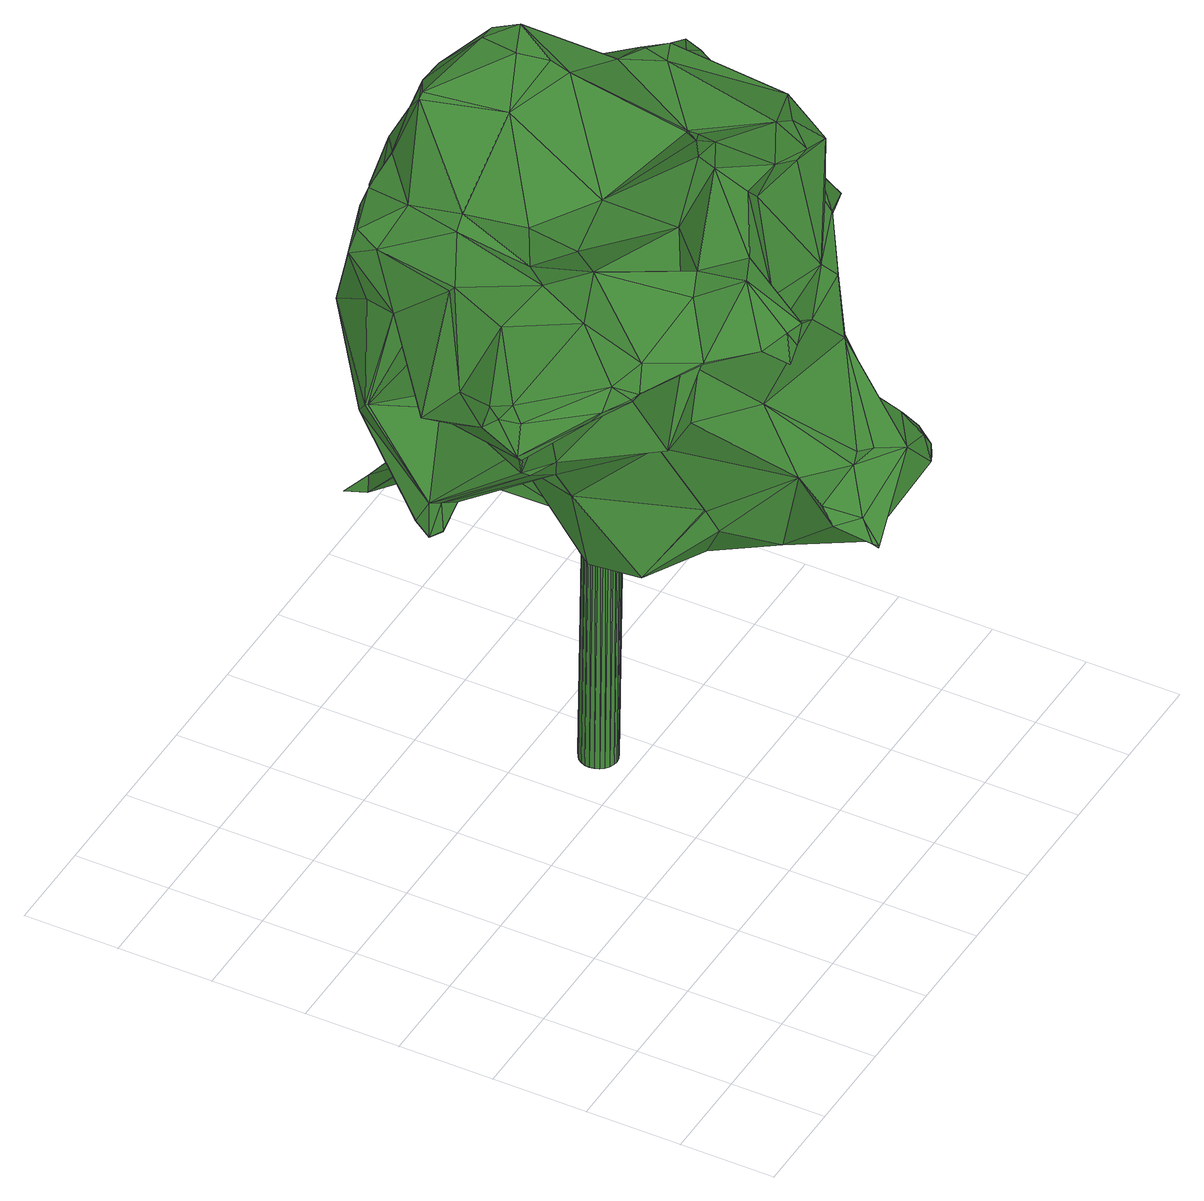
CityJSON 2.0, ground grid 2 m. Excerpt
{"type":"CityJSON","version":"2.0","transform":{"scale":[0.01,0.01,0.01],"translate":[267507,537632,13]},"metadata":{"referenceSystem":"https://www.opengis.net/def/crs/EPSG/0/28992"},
"CityObjects":{
"tree1":{"type":"SolitaryVegetationObject","attributes":{"gtid":165,"crown_width_m":11.28,"crown_median_z":24.43,"crown_r50_m":0.46,"crown_porosity":0.886,"trunk_H_m":11.22,"trunk_DBH_m":0.781,"trunk_radius_m":0.39,"trunk_base_height_m":13.21,"original_gtid":"181"},"geometry":[{"type":"Solid","lod":"3","boundaries":[[[[0,1,2]],[[3,1,0]],[[4,5,6]],[[4,6,7]],[[3,8,9]],[[10,11,12]],[[13,14,15]],[[16,17,18]],[[19,20,21]],[[22,23,24]],[[25,26,27]],[[28,23,22]],[[29,30,31]],[[32,31,30]],[[33,34,35]],[[36,34,33]],[[37,38,39]],[[40,41,42]],[[43,44,45]],[[46,47,48]],[[49,5,4]],[[50,51,52]],[[53,54,55]],[[56,57,58]],[[58,57,59]],[[60,20,19]],[[61,28,62]],[[63,64,65]],[[66,67,68]],[[69,70,71]],[[36,33,72]],[[73,74,75]],[[76,77,78]],[[79,80,81]],[[82,83,84]],[[85,86,87]],[[88,89,90]],[[91,92,93]],[[94,95,96]],[[79,97,80]],[[98,99,100]],[[101,99,98]],[[102,65,64]],[[103,104,105]],[[106,107,29]],[[61,62,108]],[[109,110,111]],[[112,113,114]],[[3,115,1]],[[9,115,3]],[[116,117,118]],[[119,37,39]],[[120,121,122]],[[120,122,123]],[[63,124,64]],[[125,64,124]],[[126,117,127]],[[128,129,130]],[[112,131,132]],[[35,133,71]],[[35,34,133]],[[134,135,127]],[[136,45,44]],[[27,137,138]],[[139,140,141]],[[142,140,139]],[[7,26,4]],[[143,144,145]],[[123,146,147]],[[148,149,129]],[[1,150,2]],[[151,126,135]],[[127,135,126]],[[132,113,112]],[[152,13,153]],[[75,154,155]],[[156,60,129]],[[29,157,106]],[[158,105,104]],[[159,160,161]],[[81,162,109]],[[0,148,129]],[[64,125,163]],[[123,83,89]],[[152,153,164]],[[28,22,62]],[[165,145,49]],[[166,167,115]],[[166,27,167]],[[143,145,165]],[[112,114,43]],[[76,149,168]],[[25,138,49]],[[169,23,28]],[[4,26,25]],[[4,25,49]],[[164,160,159]],[[18,160,164]],[[98,170,101]],[[162,171,172]],[[75,155,173]],[[74,174,175]],[[15,85,87]],[[176,59,57]],[[177,135,134]],[[178,179,180]],[[181,182,183]],[[11,184,185]],[[130,55,128]],[[186,34,36]],[[187,188,116]],[[109,189,190]],[[191,82,192]],[[193,187,194]],[[19,179,195]],[[19,195,3]],[[106,157,121]],[[195,8,3]],[[81,109,111]],[[12,11,185]],[[103,196,93]],[[185,184,197]],[[197,12,185]],[[198,197,184]],[[184,11,198]],[[83,199,90]],[[186,133,34]],[[200,201,59]],[[66,162,67]],[[18,153,13]],[[121,178,202]],[[12,197,203]],[[100,204,205]],[[206,207,43]],[[18,164,153]],[[152,14,13]],[[208,165,209]],[[210,211,212]],[[102,213,214]],[[14,85,15]],[[134,136,177]],[[103,105,196]],[[93,154,91]],[[215,91,154]],[[71,70,35]],[[92,216,93]],[[183,41,217]],[[218,217,41]],[[219,220,221]],[[25,27,138]],[[222,190,128]],[[223,224,225]],[[81,111,79]],[[6,144,226]],[[12,203,10]],[[227,228,73]],[[66,68,229]],[[223,230,224]],[[231,78,75]],[[231,75,74]],[[228,74,73]],[[232,50,233]],[[232,51,50]],[[234,235,236]],[[106,121,120]],[[13,16,18]],[[237,238,51]],[[127,117,239]],[[134,127,239]],[[240,86,85]],[[19,0,241]],[[242,239,116]],[[116,239,117]],[[218,243,244]],[[86,240,245]],[[202,246,247]],[[178,246,202]],[[176,72,59]],[[59,248,58]],[[134,239,242]],[[249,134,188]],[[240,85,245]],[[85,10,245]],[[85,11,10]],[[166,250,27]],[[71,251,252]],[[151,39,38]],[[151,38,126]],[[175,253,254]],[[233,255,10]],[[92,165,256]],[[168,257,77]],[[111,258,221]],[[162,66,156]],[[72,33,259]],[[72,259,200]],[[260,261,87]],[[27,205,137]],[[262,10,203]],[[262,51,10]],[[263,190,264]],[[111,110,258]],[[134,45,136]],[[168,149,148]],[[52,51,238]],[[215,144,143]],[[91,215,143]],[[265,226,266]],[[179,267,195]],[[79,111,220]],[[222,268,269]],[[54,96,146]],[[54,270,96]],[[271,160,18]],[[101,170,272]],[[112,43,131]],[[205,250,141]],[[273,274,275]],[[186,71,133]],[[99,276,277]],[[253,175,264]],[[278,36,176]],[[278,186,36]],[[168,148,2]],[[2,148,0]],[[103,216,104]],[[279,81,80]],[[138,137,49]],[[229,280,281]],[[39,152,164]],[[282,283,284]],[[285,166,9]],[[166,285,250]],[[286,287,53]],[[288,287,286]],[[168,289,257]],[[32,290,8]],[[84,291,82]],[[292,137,205]],[[293,294,284]],[[222,264,190]],[[295,47,46]],[[296,295,46]],[[231,297,76]],[[222,298,268]],[[219,299,220]],[[97,211,300]],[[160,300,211]],[[163,301,302]],[[182,181,303]],[[45,244,43]],[[296,304,295]],[[234,304,296]],[[117,37,118]],[[162,189,109]],[[156,189,162]],[[117,126,37]],[[116,188,242]],[[272,125,124]],[[272,69,125]],[[52,252,305]],[[277,276,209]],[[238,125,52]],[[71,52,125]],[[173,223,225]],[[306,74,307]],[[307,74,228]],[[37,308,118]],[[50,52,305]],[[191,83,82]],[[199,83,191]],[[309,251,278]],[[224,310,307]],[[307,310,306]],[[311,273,310]],[[228,225,307]],[[37,126,38]],[[312,303,181]],[[88,313,314]],[[44,43,114]],[[44,114,315]],[[244,183,182]],[[22,206,303]],[[296,235,234]],[[271,279,160]],[[75,316,154]],[[293,219,294]],[[219,293,299]],[[100,99,204]],[[55,54,313]],[[163,302,64]],[[71,186,278]],[[235,317,318]],[[235,296,317]],[[196,105,319]],[[282,284,320]],[[282,320,119]],[[119,320,61]],[[284,274,169]],[[62,22,303]],[[136,44,321]],[[19,21,322]],[[202,247,122]],[[202,122,121]],[[123,122,247]],[[107,30,29]],[[87,261,15]],[[141,250,285]],[[129,60,241]],[[129,241,0]],[[323,30,201]],[[157,178,121]],[[49,145,5]],[[324,56,123]],[[33,35,325]],[[326,327,174]],[[308,193,194]],[[97,79,211]],[[230,23,311]],[[169,311,23]],[[130,149,76]],[[130,129,149]],[[301,132,302]],[[201,248,59]],[[313,21,20]],[[180,179,246]],[[162,172,67]],[[3,0,19]],[[264,175,174]],[[84,83,281]],[[293,284,283]],[[123,89,322]],[[254,328,231]],[[224,307,225]],[[142,329,140]],[[142,139,329]],[[247,83,123]],[[330,22,24]],[[61,331,28]],[[107,332,201]],[[248,201,332]],[[93,333,154]],[[173,225,227]],[[227,225,228]],[[267,157,31]],[[215,154,316]],[[303,206,182]],[[43,182,206]],[[334,181,183]],[[86,255,87]],[[15,16,13]],[[310,335,306]],[[326,174,306]],[[75,173,227]],[[73,75,227]],[[199,96,236]],[[50,261,233]],[[157,29,31]],[[90,298,222]],[[330,336,22]],[[288,253,337]],[[254,253,288]],[[306,174,74]],[[231,328,288]],[[254,288,328]],[[104,213,338]],[[214,92,256]],[[156,229,60]],[[66,229,156]],[[92,214,216]],[[171,339,172]],[[271,339,171]],[[269,340,318]],[[109,190,341]],[[201,30,107]],[[208,102,214]],[[165,208,256]],[[342,343,39]],[[79,212,211]],[[80,97,279]],[[277,209,204]],[[43,207,131]],[[152,39,14]],[[274,311,169]],[[265,77,257]],[[292,209,137]],[[137,209,165]],[[210,79,293]],[[79,210,212]],[[299,293,79]],[[280,84,281]],[[90,344,298]],[[345,231,346]],[[175,346,74]],[[208,209,276]],[[244,243,183]],[[277,204,99]],[[36,72,176]],[[59,72,200]],[[193,45,249]],[[176,57,56]],[[347,18,17]],[[347,271,18]],[[233,260,255]],[[78,231,76]],[[48,270,269]],[[310,224,230]],[[348,115,167]],[[237,262,321]],[[136,321,262]],[[63,276,101]],[[84,271,291]],[[247,281,83]],[[310,230,311]],[[119,39,349]],[[91,165,92]],[[165,49,137]],[[326,335,273]],[[125,238,301]],[[61,308,119]],[[61,193,308]],[[295,304,350]],[[234,350,304]],[[221,258,110]],[[347,17,291]],[[347,291,271]],[[335,310,273]],[[283,282,211]],[[182,43,244]],[[193,244,45]],[[39,343,14]],[[268,298,351]],[[199,351,298]],[[233,261,260]],[[111,221,220]],[[64,302,102]],[[101,124,63]],[[196,319,333]],[[2,150,289]],[[141,285,139]],[[123,56,120]],[[74,346,231]],[[37,119,308]],[[256,208,214]],[[143,165,91]],[[104,216,213]],[[214,213,216]],[[158,352,105]],[[131,352,158]],[[263,264,327]],[[146,96,199]],[[63,65,276]],[[285,9,290]],[[9,8,290]],[[288,286,297]],[[327,264,174]],[[28,331,169]],[[158,338,131]],[[312,353,193]],[[247,229,281]],[[247,89,229]],[[19,241,60]],[[58,120,56]],[[136,197,177]],[[208,276,102]],[[217,312,334]],[[176,56,324]],[[269,318,354]],[[269,354,48]],[[6,145,144]],[[144,266,226]],[[101,276,99]],[[65,102,276]],[[311,274,273]],[[355,105,206]],[[128,55,313]],[[180,246,178]],[[356,67,172]],[[157,179,178]],[[110,219,221]],[[222,337,264]],[[107,106,332]],[[106,120,332]],[[272,70,69]],[[125,301,163]],[[357,40,42]],[[26,7,167]],[[26,167,27]],[[100,140,98]],[[329,98,140]],[[199,298,344]],[[348,150,115]],[[246,179,19]],[[19,322,246]],[[246,89,247]],[[246,322,89]],[[151,135,342]],[[270,47,94]],[[41,183,358]],[[128,313,88]],[[120,58,332]],[[342,198,343]],[[324,147,146]],[[123,147,324]],[[88,90,222]],[[88,222,128]],[[263,341,190]],[[342,135,177]],[[330,173,155]],[[330,155,359]],[[348,167,265]],[[115,150,1]],[[5,145,6]],[[2,289,168]],[[341,327,326]],[[326,306,335]],[[123,322,360]],[[110,341,219]],[[109,341,110]],[[327,341,263]],[[341,275,219]],[[267,32,8]],[[341,273,275]],[[326,273,341]],[[355,206,22]],[[223,173,330]],[[131,207,352]],[[105,352,207]],[[230,223,23]],[[83,90,89]],[[94,47,95]],[[47,295,95]],[[350,95,295]],[[61,312,193]],[[270,48,47]],[[108,312,61]],[[303,312,108]],[[62,303,108]],[[11,343,198]],[[199,344,90]],[[267,31,32]],[[14,343,85]],[[11,85,343]],[[361,353,217]],[[218,353,361]],[[218,361,217]],[[229,68,280]],[[292,204,209]],[[116,194,187]],[[116,118,194]],[[321,44,113]],[[321,113,237]],[[292,205,204]],[[192,261,50]],[[55,286,53]],[[265,257,289]],[[337,253,264]],[[191,252,251]],[[309,191,251]],[[67,356,68]],[[9,166,115]],[[280,68,356]],[[245,10,255]],[[87,255,260]],[[267,179,157]],[[245,255,86]],[[223,24,23]],[[284,294,274]],[[50,305,192]],[[199,191,309]],[[199,309,146]],[[146,309,324]],[[176,309,278]],[[324,309,176]],[[248,332,58]],[[312,181,334]],[[217,334,183]],[[17,261,291]],[[192,291,261]],[[192,82,291]],[[16,15,261]],[[16,261,17]],[[262,237,51]],[[342,177,198]],[[136,203,197]],[[197,198,177]],[[262,203,136]],[[128,189,129]],[[129,189,156]],[[144,215,266]],[[81,279,171]],[[192,305,252]],[[81,171,162]],[[10,51,362]],[[279,271,171]],[[131,363,132]],[[282,119,349]],[[282,349,159]],[[164,349,39]],[[205,27,250]],[[6,265,7]],[[6,226,265]],[[268,351,269]],[[280,172,84]],[[356,172,280]],[[357,243,40]],[[159,211,282]],[[7,265,167]],[[283,211,210]],[[283,210,293]],[[161,211,159]],[[161,160,211]],[[195,267,8]],[[229,89,88]],[[130,286,55]],[[313,54,146]],[[76,168,77]],[[238,237,364]],[[158,104,338]],[[48,354,317]],[[318,317,354]],[[164,159,349]],[[45,134,249]],[[41,358,42]],[[113,315,114]],[[40,243,218]],[[54,53,287]],[[238,364,301]],[[132,301,364]],[[71,278,251]],[[222,287,337]],[[337,287,288]],[[96,365,236]],[[316,78,366]],[[113,44,315]],[[270,54,269]],[[93,216,103]],[[351,199,340]],[[351,340,269]],[[318,340,235]],[[189,128,190]],[[193,353,244]],[[244,353,218]],[[312,217,353]],[[357,42,358]],[[113,364,237]],[[132,363,302]],[[113,132,364]],[[196,333,93]],[[359,333,319]],[[102,302,363]],[[213,102,363]],[[96,270,94]],[[79,220,299]],[[350,365,95]],[[101,272,124]],[[254,345,175]],[[254,231,345]],[[313,360,322]],[[313,322,21]],[[75,78,316]],[[275,294,219]],[[313,146,360]],[[123,360,146]],[[274,294,275]],[[285,290,139]],[[348,265,289]],[[98,325,170]],[[279,300,160]],[[97,300,279]],[[329,33,325]],[[329,325,98]],[[325,35,70]],[[69,71,125]],[[192,252,191]],[[170,70,272]],[[234,365,350]],[[236,365,234]],[[325,70,170]],[[317,46,48]],[[348,289,150]],[[345,346,175]],[[131,338,363]],[[213,363,338]],[[330,24,223]],[[336,367,22]],[[355,319,105]],[[155,154,333]],[[155,333,359]],[[319,367,359]],[[336,359,367]],[[76,297,130]],[[286,130,297]],[[232,362,51]],[[233,362,232]],[[206,105,207]],[[359,336,330]],[[71,252,52]],[[269,287,222]],[[100,205,140]],[[141,140,205]],[[54,287,269]],[[139,290,323]],[[340,199,236]],[[340,236,235]],[[342,39,151]],[[249,188,187]],[[118,308,194]],[[242,188,134]],[[355,22,367]],[[355,367,319]],[[84,339,271]],[[172,339,84]],[[61,320,331]],[[331,320,169]],[[284,169,320]],[[32,323,290]],[[231,288,297]],[[33,329,259]],[[139,259,329]],[[139,200,259]],[[296,46,368]],[[40,218,41]],[[357,358,243]],[[183,243,358]],[[296,368,317]],[[317,368,46]],[[88,314,20]],[[229,88,20]],[[60,229,20]],[[313,20,314]],[[95,365,96]],[[201,200,323]],[[139,323,200]],[[316,366,215]],[[77,366,78]],[[215,366,266]],[[265,266,366]],[[265,366,77]],[[193,249,187]],[[233,10,362]],[[323,32,30]],[[369,370,371]],[[369,371,372]],[[372,371,373]],[[372,373,374]],[[371,370,375]],[[371,375,373]],[[373,375,376]],[[373,376,374]],[[375,370,377]],[[375,377,376]],[[376,377,378]],[[376,378,374]],[[377,370,379]],[[377,379,378]],[[378,379,380]],[[378,380,374]],[[379,370,381]],[[379,381,380]],[[380,381,382]],[[380,382,374]],[[381,370,383]],[[381,383,382]],[[382,383,384]],[[382,384,374]],[[383,370,385]],[[383,385,384]],[[384,385,386]],[[384,386,374]],[[385,370,387]],[[385,387,386]],[[386,387,388]],[[386,388,374]],[[387,370,389]],[[387,389,388]],[[388,389,390]],[[388,390,374]],[[389,370,391]],[[389,391,390]],[[390,391,392]],[[390,392,374]],[[391,370,393]],[[391,393,392]],[[392,393,394]],[[392,394,374]],[[393,370,395]],[[393,395,394]],[[394,395,396]],[[394,396,374]],[[395,370,397]],[[395,397,396]],[[396,397,398]],[[396,398,374]],[[397,370,399]],[[397,399,398]],[[398,399,400]],[[398,400,374]],[[399,370,401]],[[399,401,400]],[[400,401,402]],[[400,402,374]],[[401,370,403]],[[401,403,402]],[[402,403,404]],[[402,404,374]],[[403,370,405]],[[403,405,404]],[[404,405,406]],[[404,406,374]],[[405,370,407]],[[405,407,406]],[[406,407,408]],[[406,408,374]],[[407,370,409]],[[407,409,408]],[[408,409,410]],[[408,410,374]],[[409,370,411]],[[409,411,410]],[[410,411,412]],[[410,412,374]],[[411,370,413]],[[411,413,412]],[[412,413,414]],[[412,414,374]],[[413,370,415]],[[413,415,414]],[[414,415,416]],[[414,416,374]],[[415,370,417]],[[415,417,416]],[[416,417,418]],[[416,418,374]],[[417,370,369]],[[417,369,418]],[[418,369,372]],[[418,372,374]]]]}]}
},
"vertices":[
[318,989,1427],[336,979,1475],[411,1014,1467],[318,928,1460],[702,911,1703],[731,905,1708],[660,980,1644],[601,983,1644],[292,747,1459],[374,788,1518],[847,82,924],[934,78,826],[943,99,875],[735,450,605],[733,271,708],[712,275,706],[661,383,734],[655,408,777],[588,509,623],[290,877,1344],[258,914,1130],[304,826,1350],[1144,888,999],[982,1013,981],[998,948,1016],[686,830,1709],[539,949,1674],[622,810,1619],[1187,949,845],[59,527,1395],[96,518,1406],[85,561,1395],[241,621,1450],[483,228,1541],[486,143,1446],[521,131,1448],[442,173,1421],[1064,565,681],[1080,443,723],[896,466,704],[732,556,863],[780,750,960],[743,714,1044],[1111,558,1099],[975,446,927],[1008,478,885],[873,521,1414],[793,531,1411],[792,653,1322],[746,852,1727],[770,347,980],[877,232,1110],[796,258,1204],[546,823,1353],[507,656,1312],[458,849,1282],[247,370,1371],[255,323,1405],[210,323,1409],[227,319,1416],[255,918,1130],[1154,852,769],[1205,930,844],[855,300,1561],[936,304,1526],[920,366,1557],[251,808,892],[282,767,859],[240,774,874],[636,262,1373],[577,225,1453],[642,238,1318],[364,255,1418],[970,1200,1090],[928,1183,1068],[899,1066,1280],[643,1120,1302],[695,1107,1386],[757,1124,1352],[618,950,688],[613,929,727],[458,905,849],[527,422,1020],[337,555,1073],[394,587,989],[713,92,787],[675,64,820],[649,133,855],[386,829,1061],[303,612,1104],[438,664,1031],[940,897,1470],[1013,741,1518],[1094,794,1424],[648,480,1447],[626,382,1401],[551,406,1322],[640,886,733],[670,397,1613],[756,443,1594],[681,437,1616],[765,320,1582],[1034,439,1508],[1210,752,1388],[1178,702,1404],[1184,735,1302],[42,479,1335],[68,485,1394],[1234,838,889],[456,908,851],[565,1079,665],[530,1062,655],[1119,452,1181],[945,413,1178],[1074,487,1150],[402,906,1516],[1170,476,691],[1169,429,671],[1146,567,679],[996,679,678],[173,394,1358],[52,475,1321],[177,529,1301],[215,510,1304],[826,306,1553],[851,268,1294],[1147,387,665],[1150,387,669],[422,880,1125],[367,1041,1260],[513,1055,1249],[1135,471,1201],[1097,359,1250],[508,133,1404],[1112,387,747],[1106,362,715],[1007,285,848],[740,745,1655],[719,774,1689],[363,489,1547],[606,439,1497],[491,593,1462],[512,385,1474],[853,862,1482],[730,926,1627],[736,905,1677],[454,603,1325],[352,503,1444],[385,1044,1270],[511,1059,1252],[434,1008,1494],[1102,364,713],[794,439,621],[753,482,585],[1001,1025,1359],[1028,1026,1301],[281,945,1087],[45,556,1375],[1034,622,1389],[735,637,550],[601,631,599],[708,668,545],[403,879,879],[966,323,1345],[765,527,568],[908,733,1569],[404,791,1539],[529,952,1662],[514,1045,1323],[1062,928,786],[671,326,1582],[517,764,875],[330,762,899],[1004,1168,1080],[789,1118,937],[773,1006,1010],[364,256,1413],[1022,253,809],[108,653,1298],[97,713,1296],[110,681,1291],[1072,790,1011],[1087,655,1067],[900,690,1059],[960,91,819],[964,95,839],[479,133,1377],[1139,540,709],[1138,484,721],[381,898,1071],[581,931,949],[412,358,1125],[585,402,1048],[1041,651,770],[1145,569,683],[291,759,1446],[1212,760,1375],[1009,146,831],[989,148,799],[509,499,1139],[285,345,1439],[216,371,1421],[158,549,1302],[951,150,906],[747,479,1590],[635,618,1472],[1098,712,1111],[1095,569,1143],[952,651,1565],[794,523,1562],[828,828,673],[705,731,610],[645,886,734],[1066,575,1456],[1001,670,1565],[893,966,1449],[1143,713,1425],[846,797,857],[830,527,849],[639,1020,668],[609,1016,659],[536,1116,632],[574,807,1073],[991,1118,1049],[932,1202,967],[961,1244,1006],[684,972,1616],[1000,1200,1096],[958,1247,1007],[257,783,941],[947,1069,951],[852,1042,1268],[791,160,923],[757,148,920],[830,294,1222],[669,451,1132],[613,426,1169],[899,244,1098],[882,249,1253],[1170,428,674],[685,55,807],[313,947,1335],[1171,461,698],[876,464,958],[982,515,892],[685,54,812],[169,690,1274],[267,592,1084],[210,325,1412],[1086,471,753],[517,711,1453],[573,362,1249],[581,383,1204],[763,812,1076],[875,816,1135],[695,95,857],[961,702,1569],[526,1005,1511],[533,1115,635],[443,320,1494],[658,161,887],[697,233,898],[912,187,962],[635,1046,956],[675,996,1009],[587,1002,1582],[719,961,1439],[142,656,1350],[707,711,1055],[706,706,1154],[650,635,1374],[546,635,805],[749,349,1503],[846,1052,889],[1004,929,775],[817,916,769],[895,388,1563],[793,499,1564],[587,331,1325],[573,759,817],[289,775,921],[286,582,1069],[904,812,650],[884,824,653],[938,939,648],[393,642,1478],[593,889,1323],[723,773,1276],[739,874,1312],[524,1008,1513],[338,584,1495],[602,482,944],[794,524,1558],[838,931,672],[839,933,676],[800,414,1427],[912,384,1218],[751,1009,1302],[501,631,970],[629,981,670],[685,725,740],[970,309,1319],[990,345,1383],[1208,827,944],[833,281,1283],[637,426,1140],[810,1168,905],[920,1242,952],[1082,627,696],[536,385,1303],[871,1130,908],[943,1043,943],[1055,812,840],[405,791,1309],[389,859,1082],[1043,490,1155],[904,1049,1331],[923,480,1145],[714,505,1081],[1205,963,1260],[957,853,715],[901,356,921],[173,690,1275],[309,481,1465],[384,363,1398],[545,255,1541],[782,1139,891],[635,1052,956],[910,932,1341],[487,336,1520],[995,947,1191],[1100,913,786],[179,373,1384],[1124,984,1294],[939,908,1007],[829,1135,894],[1180,975,1244],[727,793,1094],[1054,578,1414],[510,674,924],[660,487,1115],[664,948,798],[986,257,778],[886,257,803],[459,629,1004],[913,1003,1022],[953,1103,1056],[658,412,777],[501,994,1534],[912,692,698],[623,337,1370],[658,488,1112],[1008,598,1222],[988,674,774],[834,693,1113],[1062,844,1207],[280,765,863],[690,515,998],[863,682,1075],[1184,1014,1248],[286,621,1393],[875,700,718],[809,132,929],[1052,423,1324],[969,319,1281],[577,366,1251],[736,1081,1390],[1195,971,1241],[1007,430,1302],[764,676,21],[725,675,21],[762,686,21],[755,656,1143],[753,666,1144],[716,655,1143],[759,695,22],[749,675,1144],[752,703,22],[743,683,1144],[744,709,22],[735,689,1144],[734,713,22],[725,693,1144],[724,714,22],[715,694,1144],[714,713,22],[705,692,1144],[705,708,21],[696,688,1144],[697,702,21],[688,682,1143],[691,694,21],[682,674,1143],[687,684,21],[678,664,1143],[686,674,21],[677,654,1143],[688,664,21],[678,644,1142],[692,655,20],[682,635,1142],[698,647,20],[689,627,1142],[706,641,20],[697,621,1142],[716,637,20],[706,617,1142],[726,636,20],[716,616,1142],[736,638,20],[727,617,1142],[745,642,21],[736,621,1143],[753,648,21],[744,628,1143],[759,656,21],[750,636,1143],[763,666,21],[754,645,1143]
]}
